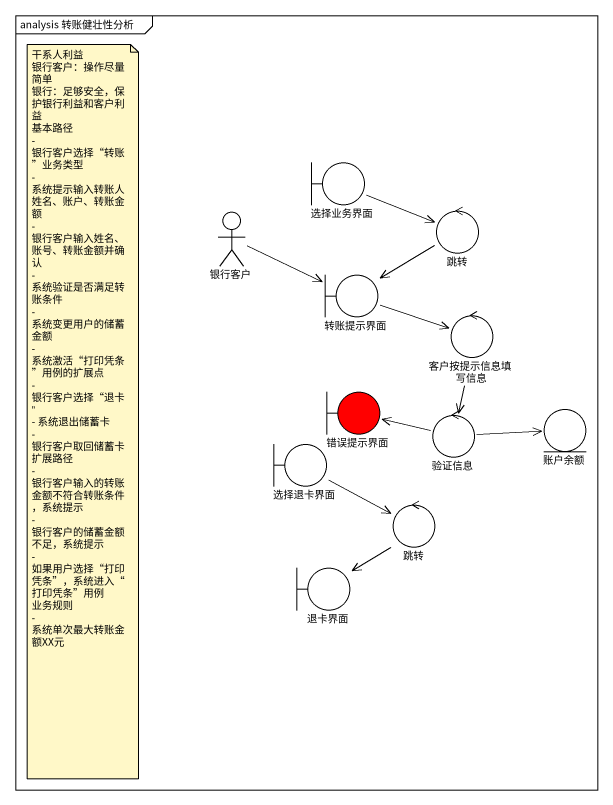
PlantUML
@startuml
mainframe analysis 转账健壮性分析
boundary 选择业务界面
actor 银行客户
control 跳转
boundary 转账提示界面
control 客户按提示信息填写信息
boundary 错误提示界面 #FF0000
control 验证信息
entity 账户余额
boundary 选择退卡界面
control "跳转" as 跳转_2
boundary 退卡界面
选择业务界面 -right-> 跳转
银行客户 -right-> 转账提示界面
跳转 --> 转账提示界面
转账提示界面 -right-> 客户按提示信息填写信息
客户按提示信息填写信息 --> 验证信息
验证信息 -left-> 错误提示界面
验证信息 -right-> 账户余额
选择退卡界面 -right-> 跳转_2
跳转_2 --> 退卡界面
note as N1
  干系人利益
  银行客户：操作尽量简单
  银行：足够安全，保护银行利益和客户利益
  基本路径
  - 银行客户选择“转账”业务类型
  - 系统提示输入转账人姓名、账户、转账金额
  - 银行客户输入姓名、账号、转账金额并确认
  - 系统验证是否满足转账条件
  - 系统变更用户的储蓄金额
  - 系统激活“打印凭条”用例的扩展点
  - 银行客户选择“退卡”
  - 系统退出储蓄卡
  - 银行客户取回储蓄卡
  扩展路径
  - 银行客户输入的转账金额不符合转账条件，系统提示
  - 银行客户的储蓄金额不足，系统提示
  - 如果用户选择“打印凭条”，系统进入“打印凭条”用例
  业务规则
  - 系统单次最大转账金额XX元
end note
@enduml
